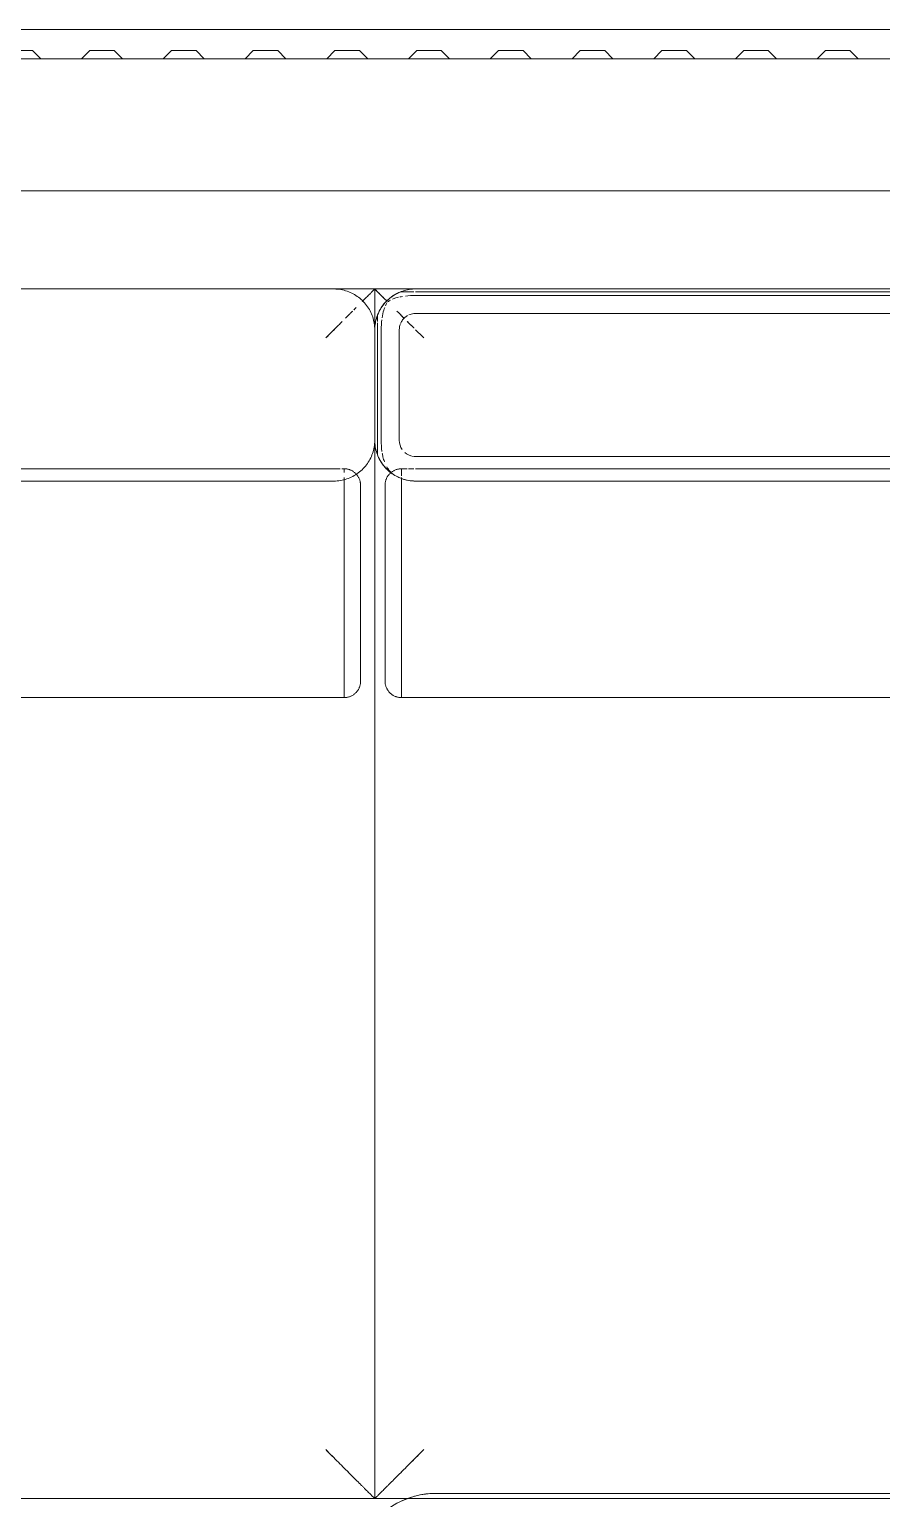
# Model space of a CAD drawing. Header units: millimetres. Extents: x -3724 to 231642, y -8553 to 29017.
# Drawn here: x 12610 to 13132, y 25950 to 26849 of the extents above; entities that cross this region are included whole.
import ezdxf

# ---------------------------------------------------------------- set-up
doc = ezdxf.new("R2010")
doc.units = ezdxf.units.MM
doc.layers.add('I-FURN-1', color=9, linetype='Continuous', lineweight=9, true_color=0x808080)
doc.layers.add('M-EQPM-1', color=7, linetype='Continuous', lineweight=9, true_color=0xb2b2b2)

# ---------------------------------------------------------------- blocks, each defined once
blk = doc.blocks.new('Диван базовый _4 подушки_ - 1_55д-26563120-План расстановки мебели и оборудования 1 этажа в осях 1-12')
at = {"layer": 'I-FURN-1'}
for p, q in [((1645, 400), (-853, 400)), ((1645, 400), (-853, 400)), ((767.5, 340), (25, 340)), ((767.5, 340), (25, 340)), ((25, 340), (767.5, 340)), ((792.5, 340), (767.5, 340)), ((767.5, 340), (816.45, 340)), ((792.5, 315), (792.5, 340)), ((816.45, 340), (792.5, 340)), ((792.5, 340), (792.5, 315)), ((808.4, 338.28), (812.84, 338.28)), ((812.84, 338.28), (816.45, 338.28)), ((1560, 340), (817.5, 340)), ((1560, 340), (817.5, 340)), ((817.5, 340), (1560, 340)), ((817.5, 338.28), (1564.35, 338.28)), ((1560, 336.06), (817.5, 336.06)), ((794.22, 320.15), (794.22, 324.1)), ((817.5, 325), (1560, 325)), ((792.5, 247.48), (792.5, 315)), ((792.5, 315), (792.5, 247.48)), ((792.5, 247.48), (792.5, 315)), ((792.5, 315), (792.5, 247.48)), ((794.22, 242.82), (794.22, 319.35)), ((796.44, 315), (796.44, 247.48)), ((807.5, 247.48), (807.5, 315)), ((792.5, -400), (792.5, 247.48)), ((792.5, 247.48), (792.5, -400)), ((794.22, 238.38), (794.22, 242.82)), ((1560, 237.48), (817.5, 237.48)), ((767.5, 230), (25, 230)), ((771.38, 230), (767.5, 230)), ((773.82, 230), (772.45, 230)), ((773.82, 229.01), (773.82, 229.97)), ((773.82, 229.97), (773.82, 229.01)), ((773.82, 227.82), (773.82, 229.94)), ((773.82, 229.94), (773.82, 227.82)), ((802.45, 227.71), (802.76, 227.96)), ((802.76, 227.96), (803.08, 228.19)), ((805.57, 229.46), (805.95, 229.58)), ((807.12, 229.85), (807.51, 229.91)), ((808.82, 230), (808.82, 229.5)), ((808.82, 229.5), (808.82, 230)), ((812.28, 230), (808.82, 230)), ((808.82, 230), (808.82, 228.9)), ((808.82, 228.9), (808.82, 230)), ((808.82, 225.73), (808.82, 228.86)), ((808.82, 228.65), (808.82, 225.73)), ((808.82, 225.74), (808.82, 227.57)), ((808.82, 227.42), (808.82, 225.74)), ((816.45, 230), (813.14, 230)), ((1431.82, 230), (817.5, 230)), ((25, 222.48), (767.5, 222.48)), ((773.82, 219.58), (773.82, 224.67)), ((773.82, 224.67), (773.82, 223.87)), ((773.82, 218.8), (773.82, 224.09)), ((773.82, 224.09), (773.82, 189.82)), ((773.82, 223.87), (773.82, 189.62)), ((773.82, 186.79), (773.82, 219.58)), ((773.82, 187.02), (773.82, 218.8)), ((783.82, 218.5), (783.82, 160)), ((783.82, 160), (783.82, 218.5)), ((798.82, 218.5), (798.82, 161.41)), ((798.82, 160), (798.82, 218.5)), ((808.82, 224.67), (808.82, 219.58)), ((808.82, 223.87), (808.82, 224.67)), ((808.82, 224.09), (808.82, 218.8)), ((808.82, 189.82), (808.82, 224.09)), ((808.82, 189.62), (808.82, 223.87)), ((808.82, 219.58), (808.82, 207.42)), ((808.82, 218.8), (808.82, 207.61)), ((817.5, 222.48), (1560, 222.48)), ((817.5, 222.48), (1439.34, 222.48)), ((1439.34, 222.48), (817.5, 222.48)), ((808.82, 207.23), (808.82, 186.79)), ((808.82, 207.13), (808.82, 187.02)), ((773.82, 189.82), (773.82, 183.97)), ((773.82, 189.62), (773.82, 183.91)), ((808.82, 186.91), (808.82, 190.27)), ((808.82, 190.27), (808.82, 186.91)), ((808.82, 183.97), (808.82, 189.82)), ((808.82, 183.91), (808.82, 189.62)), ((773.82, 186.91), (773.82, 186.91)), ((773.82, 160), (773.82, 186.26)), ((773.82, 160), (773.82, 186.07)), ((773.82, 160), (773.82, 186.03)), ((773.82, 186.03), (773.82, 160)), ((773.82, 183.97), (773.82, 160)), ((773.82, 183.91), (773.82, 160)), ((808.82, 186.26), (808.82, 173.46)), ((808.82, 186.07), (808.82, 173.66)), ((808.82, 160), (808.82, 186.03)), ((808.82, 186.03), (808.82, 160)), ((808.82, 160), (808.82, 183.97)), ((808.82, 160), (808.82, 183.91)), ((808.82, 173.28), (808.82, 160)), ((808.82, 173.09), (808.82, 160)), ((773.82, 146.72), (773.82, 160)), ((773.82, 160), (773.82, 136.09)), ((773.82, 160), (773.82, 133.97)), ((773.82, 133.97), (773.82, 160)), ((773.82, 146.91), (773.82, 160)), ((773.82, 160), (773.82, 136.03)), ((783.82, 160), (783.82, 113.09)), ((783.82, 113.09), (783.82, 160)), ((798.82, 161.41), (798.82, 160)), ((798.82, 160), (798.82, 158.6)), ((798.82, 113.09), (798.82, 160)), ((798.82, 158.6), (798.82, 113.09)), ((808.82, 133.97), (808.82, 160)), ((808.82, 160), (808.82, 133.97)), ((808.82, 160), (808.82, 133.93)), ((808.82, 136.09), (808.82, 160)), ((808.82, 160), (808.82, 133.74)), ((808.82, 136.03), (808.82, 160)), ((773.82, 133.74), (773.82, 146.54)), ((773.82, 133.93), (773.82, 146.34)), ((773.82, 136.09), (773.82, 130.38)), ((773.82, 136.03), (773.82, 130.18)), ((808.82, 130.38), (808.82, 136.09)), ((808.82, 130.18), (808.82, 136.03)), ((773.82, 112.77), (773.82, 133.21)), ((773.82, 133.09), (773.82, 133.09)), ((773.82, 112.87), (773.82, 132.98)), ((773.82, 130.38), (773.82, 96.57)), ((773.82, 130.18), (773.82, 96.68)), ((808.82, 133.21), (808.82, 112.77)), ((808.82, 129.76), (808.82, 133.09)), ((808.82, 133.09), (808.82, 113.09)), ((808.82, 132.98), (808.82, 112.87)), ((808.82, 96.57), (808.82, 130.38)), ((808.82, 96.68), (808.82, 130.18)), ((808.82, 100), (808.82, 129.76)), ((773.82, 101.2), (773.82, 111.97)), ((773.82, 100.42), (773.82, 111.9)), ((783.82, 113.09), (783.82, 111.71)), ((783.82, 111.71), (783.82, 113.09)), ((783.82, 111.71), (783.82, 101.5)), ((783.82, 101.5), (783.82, 111.71)), ((798.82, 113.09), (798.82, 111.71)), ((798.82, 111.71), (798.82, 113.09)), ((798.82, 111.71), (798.82, 101.5)), ((798.82, 101.5), (798.82, 111.71)), ((808.82, 113.09), (808.82, 100)), ((808.82, 111.97), (808.82, 101.2)), ((808.82, 111.9), (808.82, 100.42)), ((773.82, 92.58), (773.82, 101.2)), ((773.82, 91.35), (773.82, 100.42)), ((808.82, 101.2), (808.82, 92.58)), ((808.82, 100.42), (808.82, 91.35)), ((18.82, 90), (773.82, 90)), ((773.82, 96.68), (773.82, 94.79)), ((773.82, 96.57), (773.82, 95.33)), ((773.82, 95.33), (773.82, 90)), ((773.82, 94.79), (773.82, 90)), ((773.82, 90), (773.82, 92.39)), ((773.82, 90), (773.82, 91.08)), ((808.82, 94.79), (808.82, 96.68)), ((808.82, 95.33), (808.82, 96.57)), ((808.82, 90), (808.82, 95.33)), ((808.82, 90), (808.82, 94.79)), ((808.82, 92.39), (808.82, 90)), ((808.82, 91.08), (808.82, 90)), ((808.82, 90), (1431.82, 90)), ((-653, -400), (813.37, -400)), ((0, -400), (792.5, -400)), ((792.5, -400), (1445, -400)), ((816.45, -400), (829.78, -400)), ((830, -400), (1445, -400))]:
    blk.add_line(p, q, dxfattribs=at)
at = {"layer": 'I-FURN-1', "flags": 128}
for points in [[(792.5, 315), (792.48, 316), (792.42, 317), (792.32, 317.99), (792.18, 318.98), (792, 319.97), (791.78, 320.94), (791.53, 321.91), (791.23, 322.86), (790.9, 323.81), (790.53, 324.74), (790.12, 325.65), (789.67, 326.54), (789.2, 327.42), (788.68, 328.28), (788.13, 329.12), (787.55, 329.93), (786.94, 330.72), (786.3, 331.48), (785.62, 332.22), (784.92, 332.93), (784.19, 333.62), (783.43, 334.27), (782.65, 334.89), (781.84, 335.48), (781.01, 336.04), (780.16, 336.56), (779.28, 337.05), (778.39, 337.5), (777.48, 337.92), (776.56, 338.3), (775.62, 338.64), (774.67, 338.95), (773.7, 339.22), (772.73, 339.45), (771.75, 339.64), (770.76, 339.79), (769.77, 339.9), (768.77, 339.97), (767.77, 340), (767.5, 340)], [(817.5, 340), (816.5, 339.98), (815.5, 339.92), (814.51, 339.82), (813.52, 339.68), (812.53, 339.5), (811.56, 339.28), (810.59, 339.03), (809.64, 338.73), (808.69, 338.4), (807.76, 338.03), (806.85, 337.62), (805.96, 337.17), (805.08, 336.7), (804.22, 336.18), (803.38, 335.63), (802.57, 335.05), (801.78, 334.44), (801.02, 333.8), (800.28, 333.12), (799.57, 332.42), (798.88, 331.69), (798.23, 330.93), (797.61, 330.15), (797.02, 329.34), (796.46, 328.51), (795.94, 327.66), (795.45, 326.78), (795, 325.89), (794.58, 324.98), (794.2, 324.06), (793.86, 323.12), (793.55, 322.17), (793.28, 321.2), (793.05, 320.23), (792.86, 319.25), (792.71, 318.26), (792.6, 317.27), (792.53, 316.27), (792.5, 315.27), (792.5, 315)], [(767.5, 222.48), (768.5, 222.5), (769.5, 222.56), (770.49, 222.66), (771.48, 222.8), (772.47, 222.98), (773.44, 223.2), (774.41, 223.46), (775.36, 223.75), (776.31, 224.09), (777.24, 224.46), (778.15, 224.87), (779.04, 225.31), (779.92, 225.79), (780.78, 226.3), (781.62, 226.85), (782.43, 227.43), (783.22, 228.05), (783.98, 228.69), (784.72, 229.36), (785.43, 230.07), (786.12, 230.8), (786.77, 231.56), (787.39, 232.34), (787.98, 233.15), (788.54, 233.98), (789.06, 234.83), (789.55, 235.7), (790, 236.59), (790.42, 237.5), (790.8, 238.43), (791.14, 239.36), (791.45, 240.32), (791.72, 241.28), (791.95, 242.25), (792.14, 243.24), (792.29, 244.22), (792.4, 245.22), (792.47, 246.22), (792.5, 247.21), (792.5, 247.48)], [(792.5, 247.48), (792.52, 246.48), (792.58, 245.49), (792.68, 244.49), (792.82, 243.5), (793, 242.52), (793.22, 241.54), (793.47, 240.58), (793.77, 239.62), (794.1, 238.68), (794.47, 237.75), (794.88, 236.84), (795.33, 235.94), (795.8, 235.06), (796.32, 234.2), (796.87, 233.37), (797.45, 232.55), (798.06, 231.76), (798.7, 231), (799.38, 230.26), (800.08, 229.55), (800.81, 228.87), (801.57, 228.22), (802.35, 227.59), (803.16, 227), (803.99, 226.45), (804.84, 225.92), (805.72, 225.44), (806.61, 224.98), (807.52, 224.56), (808.44, 224.18), (809.38, 223.84), (810.33, 223.53), (811.3, 223.27), (812.27, 223.04), (813.25, 222.85), (814.24, 222.7), (815.23, 222.59), (816.23, 222.52), (817.23, 222.49), (817.5, 222.48)], [(773.82, 230), (774.22, 229.99), (774.62, 229.97), (775.02, 229.93), (775.41, 229.87), (775.8, 229.8)], [(775.8, 229.8), (776.2, 229.71), (776.58, 229.61), (776.96, 229.49), (777.34, 229.36), (777.71, 229.21), (778.08, 229.05)], [(778.08, 229.05), (778.44, 228.87), (778.79, 228.68), (779.13, 228.47)], [(779.13, 228.47), (779.46, 228.25), (779.79, 228.02)], [(779.79, 228.02), (780.11, 227.78), (780.41, 227.52)], [(780.41, 227.52), (780.71, 227.25), (780.99, 226.97)], [(780.99, 226.97), (781.26, 226.67), (781.53, 226.37), (781.77, 226.06), (782.01, 225.74), (782.23, 225.4), (782.44, 225.06), (782.64, 224.71), (782.82, 224.36), (782.99, 223.99), (783.14, 223.62), (783.28, 223.25), (783.4, 222.87), (783.51, 222.48), (783.6, 222.09), (783.67, 221.7), (783.73, 221.3), (783.78, 220.91), (783.81, 220.51), (783.82, 220.11), (783.82, 220)], [(798.82, 220), (798.83, 220.4), (798.85, 220.8), (798.89, 221.2), (798.95, 221.59), (799.02, 221.99), (799.1, 222.38), (799.21, 222.76), (799.33, 223.15), (799.46, 223.52), (799.61, 223.89), (799.77, 224.26), (799.95, 224.62), (800.14, 224.97), (800.35, 225.31), (800.56, 225.65), (800.8, 225.97), (801.04, 226.29), (801.3, 226.59), (801.57, 226.89), (801.85, 227.17), (802.14, 227.45), (802.45, 227.71)], [(803.08, 228.19), (803.42, 228.41), (803.76, 228.62)], [(803.76, 228.62), (804.1, 228.82), (804.46, 229), (804.82, 229.17)], [(804.82, 229.17), (805.19, 229.32), (805.57, 229.46)], [(805.95, 229.58), (806.34, 229.69), (806.73, 229.78), (807.12, 229.85)], [(807.51, 229.91), (807.91, 229.96), (808.31, 229.99), (808.71, 230), (808.82, 230)], [(783.82, 160), (783.82, 162.4), (783.82, 164.79), (783.82, 167.18), (783.82, 169.56), (783.82, 171.92), (783.82, 174.26), (783.82, 176.58), (783.82, 178.87), (783.82, 181.14), (783.82, 183.37), (783.82, 185.56), (783.82, 187.71), (783.82, 189.81), (783.82, 191.87), (783.82, 193.88), (783.82, 195.83), (783.82, 197.73), (783.82, 199.56), (783.82, 201.34), (783.82, 203.04), (783.82, 204.68), (783.82, 206.24), (783.82, 207.74), (783.82, 209.15), (783.82, 210.49), (783.82, 211.74), (783.82, 212.92), (783.82, 214.01), (783.82, 215.01), (783.82, 215.92), (783.82, 216.75), (783.82, 217.48), (783.82, 218.12), (783.82, 218.67), (783.82, 219.13), (783.82, 219.49), (783.82, 219.75), (783.82, 219.92), (783.82, 220), (783.82, 220)], [(783.82, 220), (783.82, 219.95), (783.82, 219.81), (783.82, 219.57), (783.82, 219.23), (783.82, 218.8), (783.82, 218.28), (783.82, 217.66), (783.82, 216.95), (783.82, 216.15), (783.82, 215.26)], [(798.82, 215.92), (798.82, 216.75), (798.82, 217.48), (798.82, 218.12), (798.82, 218.67), (798.82, 219.13), (798.82, 219.49), (798.82, 219.75), (798.82, 219.92), (798.82, 220), (798.82, 220)], [(798.82, 220), (798.82, 219.95), (798.82, 219.81), (798.82, 219.57), (798.82, 219.23), (798.82, 218.8), (798.82, 218.28), (798.82, 217.66), (798.82, 216.95), (798.82, 216.15), (798.82, 215.26), (798.82, 214.29), (798.82, 213.22), (798.82, 212.07), (798.82, 210.84), (798.82, 209.52), (798.82, 208.13), (798.82, 206.65), (798.82, 205.11), (798.82, 203.49), (798.82, 201.8), (798.82, 200.05), (798.82, 198.23), (798.82, 196.35), (798.82, 194.41), (798.82, 192.42), (798.82, 190.37), (798.82, 188.28), (798.82, 186.14), (798.82, 183.96), (798.82, 181.74), (798.82, 179.49), (798.82, 177.2), (798.82, 174.89), (798.82, 172.55), (798.82, 170.2), (798.82, 167.83), (798.82, 165.44), (798.82, 163.05), (798.82, 160.65), (798.82, 160)], [(798.82, 212.92), (798.82, 214.01), (798.82, 215.01), (798.82, 215.92)], [(783.82, 215.26), (783.82, 214.29), (783.82, 213.22), (783.82, 212.07), (783.82, 210.84), (783.82, 209.52), (783.82, 208.13), (783.82, 206.91)], [(798.82, 207.74), (798.82, 209.15), (798.82, 210.49), (798.82, 211.74)], [(783.82, 206.65), (783.82, 205.11), (783.82, 203.49), (783.82, 201.8), (783.82, 200.05), (783.82, 198.23), (783.82, 196.47)], [(798.82, 196.47), (798.82, 197.73), (798.82, 199.56), (798.82, 201.34), (798.82, 203.04), (798.82, 204.68), (798.82, 206.24)], [(783.82, 196.35), (783.82, 194.41), (783.82, 192.42), (783.82, 190.37), (783.82, 188.28), (783.82, 186.14)], [(798.82, 186.03), (798.82, 187.71), (798.82, 189.81), (798.82, 191.87), (798.82, 193.88), (798.82, 195.83)], [(783.82, 186.03), (783.82, 183.96), (783.82, 181.74), (783.82, 179.49), (783.82, 177.2), (783.82, 174.89), (783.82, 173.02)], [(798.82, 173.02), (798.82, 174.26), (798.82, 176.58), (798.82, 178.87), (798.82, 181.14), (798.82, 183.37), (798.82, 185.56)], [(783.82, 172.55), (783.82, 170.2), (783.82, 167.83), (783.82, 165.44), (783.82, 163.05), (783.82, 160.65), (783.82, 160)], [(798.82, 160), (798.82, 162.4), (798.82, 164.79), (798.82, 167.18), (798.82, 169.56), (798.82, 171.92)], [(783.82, 160), (783.82, 157.6), (783.82, 155.21), (783.82, 152.82), (783.82, 150.44), (783.82, 148.08)], [(783.82, 100), (783.82, 100.05), (783.82, 100.19), (783.82, 100.43), (783.82, 100.77), (783.82, 101.2), (783.82, 101.72), (783.82, 102.34), (783.82, 103.05), (783.82, 103.85), (783.82, 104.74), (783.82, 105.71), (783.82, 106.78), (783.82, 107.93), (783.82, 109.16), (783.82, 110.48), (783.82, 111.87), (783.82, 113.35), (783.82, 114.89), (783.82, 116.51), (783.82, 118.2), (783.82, 119.95), (783.82, 121.77), (783.82, 123.65), (783.82, 125.59), (783.82, 127.58), (783.82, 129.63), (783.82, 131.72), (783.82, 133.86), (783.82, 136.04), (783.82, 138.26), (783.82, 140.51), (783.82, 142.8), (783.82, 145.11), (783.82, 147.45), (783.82, 149.8), (783.82, 152.17), (783.82, 154.56), (783.82, 156.95), (783.82, 159.35), (783.82, 160)], [(798.82, 147.45), (798.82, 149.8), (798.82, 152.17), (798.82, 154.56), (798.82, 156.95), (798.82, 159.35), (798.82, 160)], [(798.82, 160), (798.82, 157.6), (798.82, 155.21), (798.82, 152.82), (798.82, 150.44), (798.82, 148.08), (798.82, 145.74), (798.82, 143.42), (798.82, 141.13), (798.82, 138.86), (798.82, 136.63), (798.82, 134.44), (798.82, 132.29), (798.82, 130.19), (798.82, 128.13), (798.82, 126.12), (798.82, 124.17), (798.82, 122.27), (798.82, 120.44), (798.82, 118.66), (798.82, 116.96), (798.82, 115.32), (798.82, 113.76), (798.82, 112.26), (798.82, 110.85), (798.82, 109.51), (798.82, 108.26), (798.82, 107.08), (798.82, 105.99), (798.82, 104.99), (798.82, 104.08), (798.82, 103.25), (798.82, 102.52), (798.82, 101.88), (798.82, 101.33), (798.82, 100.87), (798.82, 100.51), (798.82, 100.25), (798.82, 100.08), (798.82, 100), (798.82, 100)], [(783.82, 146.98), (783.82, 145.74), (783.82, 143.42), (783.82, 141.13), (783.82, 138.86), (783.82, 136.63), (783.82, 134.44)], [(798.82, 133.97), (798.82, 136.04), (798.82, 138.26), (798.82, 140.51), (798.82, 142.8), (798.82, 145.11), (798.82, 146.98)], [(783.82, 133.97), (783.82, 132.29), (783.82, 130.19), (783.82, 128.13), (783.82, 126.12), (783.82, 124.17)], [(798.82, 123.65), (798.82, 125.59), (798.82, 127.58), (798.82, 129.63), (798.82, 131.72), (798.82, 133.86)], [(783.82, 123.53), (783.82, 122.27), (783.82, 120.44), (783.82, 118.66), (783.82, 116.96), (783.82, 115.32), (783.82, 113.76)], [(798.82, 113.35), (798.82, 114.89), (798.82, 116.51), (798.82, 118.2), (798.82, 119.95), (798.82, 121.77), (798.82, 123.53)], [(783.82, 112.26), (783.82, 110.85), (783.82, 109.51), (783.82, 108.26)], [(798.82, 104.74), (798.82, 105.71), (798.82, 106.78), (798.82, 107.93), (798.82, 109.16), (798.82, 110.48), (798.82, 111.87), (798.82, 112.12)], [(783.82, 100), (783.81, 99.6), (783.79, 99.2), (783.75, 98.8), (783.69, 98.41), (783.62, 98.01), (783.53, 97.62), (783.43, 97.24), (783.31, 96.85), (783.18, 96.48), (783.03, 96.11), (782.87, 95.74), (782.69, 95.38), (782.5, 95.03), (782.29, 94.69), (782.07, 94.35), (781.84, 94.03), (781.59, 93.71), (781.34, 93.41), (781.07, 93.11), (780.79, 92.83), (780.49, 92.55), (780.19, 92.29), (779.88, 92.04), (779.55, 91.81), (779.22, 91.59), (778.88, 91.38), (778.53, 91.18), (778.18, 91), (777.81, 90.83), (777.44, 90.68), (777.07, 90.54), (776.69, 90.42), (776.3, 90.31), (775.91, 90.22), (775.52, 90.15), (775.12, 90.09), (774.72, 90.04), (774.33, 90.01), (773.93, 90), (773.82, 90)], [(783.82, 107.08), (783.82, 105.99), (783.82, 104.99), (783.82, 104.08)], [(783.82, 104.08), (783.82, 103.25), (783.82, 102.52), (783.82, 101.88), (783.82, 101.33), (783.82, 100.87), (783.82, 100.51), (783.82, 100.25), (783.82, 100.08), (783.82, 100), (783.82, 100)], [(798.82, 100), (798.82, 100.05), (798.82, 100.19), (798.82, 100.43), (798.82, 100.77), (798.82, 101.2), (798.82, 101.72), (798.82, 102.34), (798.82, 103.05), (798.82, 103.85), (798.82, 104.74)], [(808.82, 90), (808.42, 90.01), (808.02, 90.03), (807.62, 90.07), (807.23, 90.13), (806.83, 90.2), (806.44, 90.29), (806.05, 90.39), (805.67, 90.51), (805.3, 90.64), (804.92, 90.79), (804.56, 90.95), (804.2, 91.13), (803.85, 91.32), (803.51, 91.53), (803.17, 91.75), (802.85, 91.98), (802.53, 92.22), (802.22, 92.48), (801.93, 92.75), (801.64, 93.03), (801.37, 93.33), (801.11, 93.63), (800.86, 93.94), (800.63, 94.26), (800.4, 94.6), (800.19, 94.94), (800, 95.29), (799.82, 95.64), (799.65, 96.01), (799.5, 96.38), (799.36, 96.75), (799.24, 97.13), (799.13, 97.52), (799.04, 97.91), (798.96, 98.3), (798.9, 98.7), (798.86, 99.09), (798.83, 99.49), (798.82, 99.89), (798.82, 100)]]:
    blk.add_lwpolyline(points, dxfattribs=at)
at = {"layer": 'I-FURN-1'}
for centre, radius, start, end in [((817.5, 315), 25, 111.35048, 158.40015), ((817.5, 315), 10, 119.65134, 142.94505), ((817.5, 315), 10, 96.70226, 114.4162), ((817.5, 315), 10, 90, 96.70226), ((817.5, 315), 10, 158.29371, 179.46734), ((817.5, 315), 10, 142.94505, 155.5838), ((817.5, 247.48), 10, 180, 215.35143), ((817.5, 247.48), 25, 201.35048, 215.00447), ((817.5, 247.48), 10, 228.07608, 261.31241), ((817.5, 247.48), 10, 263.29774, 270), ((817.5, 247.48), 25, 218.43321, 222.06507), ((817.5, 247.48), 25, 225.44316, 232.45478), ((817.5, 247.48), 25, 242.39813, 248.69003), ((817.5, 247.48), 25, 242.89844, 247.11683), ((817.5, 247.48), 25, 249.52368, 252.43036), ((817.5, 247.48), 25, 249.69028, 252.46113), ((817.5, 247.48), 25, 253.93662, 266.75994), ((817.5, 247.48), 25, 254.8265, 266.72526), ((817.5, 247.48), 25, 267.53629, 270), ((817.5, 247.48), 25, 267.56284, 270)]:
    blk.add_arc(centre, radius, start, end, dxfattribs=at)
for points, knots in [([(792.5, 340), (792.5, 339.99), (791.98, 339.49), (790.3, 337.79), (788.56, 336.06), (786.73, 334.23), (785.44, 332.93), (784.95, 332.45), (784.9, 332.4)], [0, 0, 0, 0, 0.1666667, 0.25, 0.3333333, 0.4166667, 0.4583333, 0.4632467, 0.4632467, 0.4632467, 0.4632467]), ([(792.5, 340), (792.49, 340), (791.99, 339.48), (790.29, 337.8), (788.56, 336.06), (786.73, 334.23), (785.43, 332.94), (784.95, 332.45), (784.9, 332.4)], [0, 0, 0, 0, 0.1666667, 0.25, 0.3333333, 0.4166667, 0.4583333, 0.4632467, 0.4632467, 0.4632467, 0.4632467]), ([(794.1, 338.4), (794.31, 338.19), (795, 337.5), (796.44, 336.06), (798.23, 334.27), (799.44, 333.06), (799.83, 332.67)], [0.2086826, 0.2086826, 0.2086826, 0.2086826, 0.25, 0.3333333, 0.4166667, 0.4545166, 0.4545166, 0.4545166, 0.4545166]), ([(807.08, 334.93), (806.52, 334.79), (805.21, 334.43), (803.97, 333.98), (803.29, 333.68)], [0.5690134, 0.5690134, 0.5690134, 0.5690134, 0.6666667, 0.8006119, 0.8006119, 0.8006119, 0.8006119]), ([(777.18, 324.69), (776.72, 324.22), (775.89, 323.4), (775.04, 322.54), (774.67, 322.17)], [0.67436024, 0.67436024, 0.67436024, 0.67436024, 0.70833333, 0.73413404, 0.73413404, 0.73413404, 0.73413404]), ([(777.19, 324.68), (776.72, 324.22), (775.9, 323.39), (775.04, 322.54), (774.67, 322.17)], [0.67436024, 0.67436024, 0.67436024, 0.67436024, 0.70833333, 0.73413404, 0.73413404, 0.73413404, 0.73413404]), ([(778.94, 326.44), (778.47, 325.96), (777.95, 325.45), (777.43, 324.93), (777.39, 324.89)], [0.63078012, 0.63078012, 0.63078012, 0.63078012, 0.66666667, 0.66941539, 0.66941539, 0.66941539, 0.66941539]), ([(778.94, 326.44), (778.46, 325.97), (777.95, 325.45), (777.43, 324.93), (777.39, 324.89)], [0.63078012, 0.63078012, 0.63078012, 0.63078012, 0.66666667, 0.66941539, 0.66941539, 0.66941539, 0.66941539]), ([(781.08, 328.58), (780.97, 328.48), (780.55, 328.06), (780.13, 327.63), (779.8, 327.31)], [0.57474315, 0.57474315, 0.57474315, 0.57474315, 0.58333333, 0.60855883, 0.60855883, 0.60855883, 0.60855883]), ([(781.08, 328.58), (780.98, 328.47), (780.56, 328.05), (780.13, 327.63), (779.81, 327.3)], [0.57474315, 0.57474315, 0.57474315, 0.57474315, 0.58333333, 0.60855883, 0.60855883, 0.60855883, 0.60855883]), ([(798.57, 328.62), (798.38, 328.12), (797.68, 326.13), (797.21, 323.94), (796.96, 322.28)], [0.2376214, 0.2376214, 0.2376214, 0.2376214, 0.3333333, 0.6075215, 0.6075215, 0.6075215, 0.6075215]), ([(807.82, 324.69), (808.28, 324.22), (809.1, 323.41), (809.95, 322.56), (810.31, 322.19)], [0.67436024, 0.67436024, 0.67436024, 0.67436024, 0.70833333, 0.73359963, 0.73359963, 0.73359963, 0.73359963]), ([(772.57, 320.08), (771.81, 319.32), (768.55, 316.04), (765.18, 312.62), (762.5, 310)], [0.7818407, 0.7818407, 0.7818407, 0.7818407, 0.8333333, 1, 1, 1, 1]), ([(772.58, 320.07), (771.82, 319.31), (768.54, 316.05), (765.12, 312.68), (762.5, 310)], [0.7818407, 0.7818407, 0.7818407, 0.7818407, 0.8333333, 1, 1, 1, 1]), ([(812.42, 320.07), (813.18, 319.31), (814.46, 318.03), (815.77, 316.74), (816.29, 316.22)], [0.78184068, 0.78184068, 0.78184068, 0.78184068, 0.83333333, 0.86718402, 0.86718402, 0.86718402, 0.86718402]), ([(812.46, 320.05), (813.72, 318.79), (815.05, 317.45), (816.4, 316.1), (816.44, 316.06)], [0.5886393, 0.5886393, 0.5886393, 0.5886393, 0.75, 0.7554301, 0.7554301, 0.7554301, 0.7554301]), ([(802.05, 227.85), (801.57, 228.22), (800.31, 229.27), (798.51, 231.13), (796.16, 234.23), (794.87, 236.67), (794.22, 238.38)], [0.2361834, 0.2361834, 0.2361834, 0.2361834, 0.3333333, 0.5, 0.6666667, 1, 1, 1, 1]), ([(797.05, 239.62), (797.18, 238.85), (797.55, 236.99), (798.06, 235.24), (798.42, 234.26)], [0.2878178, 0.2878178, 0.2878178, 0.2878178, 0.375, 0.5, 0.5, 0.5, 0.5]), ([(762.5, -370), (765.18, -372.62), (769.03, -376.54), (774.01, -381.51), (776.96, -384.45), (779.17, -386.68), (781.31, -388.81), (783.29, -390.78), (785.06, -392.57), (786.73, -394.23), (788.56, -396.06), (790.29, -397.8), (791.99, -399.48), (792.49, -400), (792.5, -400)], [-1, -1, -1, -1, -0.833333, -0.75, -0.666667, -0.625, -0.583333, -0.5, -0.458333, -0.416667, -0.333333, -0.25, -0.166667, 0, 0, 0, 0]), ([(792.5, -400), (792.5, -399.99), (793.02, -399.49), (794.7, -397.79), (796.44, -396.06), (798.27, -394.23), (799.93, -392.56), (801.72, -390.79), (804.18, -388.31), (806.91, -385.58), (809.22, -383.29), (811.61, -380.88), (815.96, -376.54), (819.88, -372.68), (822.5, -370)], [0, 0, 0, 0, 0.166667, 0.25, 0.333333, 0.416667, 0.458333, 0.5, 0.583333, 0.666667, 0.708333, 0.75, 0.833333, 1, 1, 1, 1]), ([(822.5, -370), (819.82, -372.62), (815.97, -376.54), (810.99, -381.51), (808.04, -384.45), (805.83, -386.68), (803.69, -388.81), (801.71, -390.78), (799.94, -392.57), (798.27, -394.23), (796.44, -396.06), (794.71, -397.8), (793.01, -399.48), (792.51, -400), (792.5, -400)], [-1, -1, -1, -1, -0.833333, -0.75, -0.666667, -0.625, -0.583333, -0.5, -0.458333, -0.416667, -0.333333, -0.25, -0.166667, 0, 0, 0, 0]), ([(792.5, -400), (792.5, -399.99), (791.98, -399.49), (790.3, -397.79), (788.56, -396.06), (786.73, -394.23), (785.07, -392.56), (783.28, -390.79), (780.82, -388.31), (778.09, -385.58), (775.78, -383.29), (773.39, -380.88), (771.53, -379.02), (770.26, -377.76)], [0, 0, 0, 0, 0.1666667, 0.25, 0.3333333, 0.4166667, 0.4583333, 0.5, 0.5833333, 0.6666667, 0.7083333, 0.75, 0.8333333, 0.8333333, 0.8333333, 0.8333333])]:
    blk.add_open_spline(points, degree=3, knots=knots, dxfattribs=at)
for points in [[(792.5, 340), (792.51, 340), (793.06, 339.43), (795.59, 336.92), (798.24, 334.24), (799.82, 332.68)], [(792.5, 340), (792.5, 339.99), (792.84, 339.65), (793.52, 338.98)], [(794.22, 324.1), (794.81, 325.65), (796.32, 328.62), (798.54, 331.36), (799.82, 332.68)], [(799.82, 332.68), (801.14, 333.96), (803.88, 336.18), (806.85, 337.69), (808.4, 338.28)], [(802.21, 333.18), (801.57, 332.87), (800.96, 332.52), (800.37, 332.13)], [(809.57, 335.44), (809, 335.34), (808.43, 335.23), (807.87, 335.11)], [(817.5, 336.06), (815.38, 336.06), (813.33, 335.95), (811.3, 335.69)], [(799.95, 331.45), (799.62, 330.9), (799.32, 330.33), (799.05, 329.74)], [(806.1, 326.39), (807.47, 325.03), (808.91, 323.59), (810.41, 322.09)], [(796.81, 321.2), (796.55, 319.17), (796.44, 317.12), (796.44, 315)], [(817.47, 315.05), (819.13, 313.4), (820.81, 311.72), (822.5, 310)], [(817.48, 315.01), (819.13, 313.36), (820.8, 311.68), (822.5, 310)], [(796.44, 247.48), (796.44, 245.11), (796.58, 242.85), (796.9, 240.62)], [(799.87, 231.17), (800.26, 230.49), (800.7, 229.84), (801.17, 229.24)], [(801.37, 229), (801.81, 228.46), (802.28, 227.96), (802.79, 227.5)], [(804.51, 226.15), (804.02, 226.45), (803.54, 226.77), (803.08, 227.09)], [(770.26, -377.76), (767.74, -375.25), (765.12, -372.68), (762.5, -370)]]:
    blk.add_open_spline(points, degree=3, dxfattribs=at)
blk = doc.blocks.new('Диван_2 модуля_без спинки - Диван_2 модуля-26573608-План расстановки мебели и оборудования 1 этажа в осях 1-12')
at = {"layer": 'I-FURN-1'}
for p, q in [((675, 390), (60, 390)), ((60, 390), (675, 390)), ((740, 390), (676.02, 390)), ((676.71, 390), (740, 390)), ((860, 390), (840, 390)), ((840, 390), (860, 390)), ((810, 360), (810, -360)), ((810, -360), (810, 360)), ((890, -360), (890, 360)), ((890, 360), (890, -360)), ((10, 340), (10, -340)), ((10, -340), (10, 340)), ((790, -340), (790, 340)), ((790, 340), (790, -340)), ((60, -390), (740, -390)), ((740, -390), (60, -390)), ((840, -390), (860, -390)), ((860, -390), (840, -390))]:
    blk.add_line(p, q, dxfattribs=at)
for centre, radius, start, end in [((60, 340), 50, 101.36606, 180), ((60, 340), 50, 109.58324, 180), ((60, 340), 50, 107.53261, 109.54899), ((60, 340), 50, 105, 105.76151), ((60, 340), 50, 90, 105), ((60, 340), 50, 90, 101.36606), ((740, 340), 50, 73.48649, 90), ((740, 340), 50, 73.48649, 90), ((740, 340), 50, 70.41676, 72.18824), ((740, 340), 50, 360, 70.41676), ((740, 340), 50, 360, 70.41676), ((840, 360), 30, 90, 180), ((840, 360), 30, 116.04955, 180), ((840, 360), 30, 105.99144, 110.93333), ((840, 360), 30, 90, 105), ((860, 360), 30, 360, 90), ((860, 360), 30, 75, 90), ((860, 360), 30, 69.06667, 73.42577), ((860, 360), 30, 66.50856, 69.05981), ((860, 360), 30, 63.95045, 66.39784), ((860, 360), 30, 360, 63.95045), ((60, -340), 50, 180, 270), ((60, -340), 50, 180, 270), ((740, -340), 50, 270, 360), ((740, -340), 50, 270, 360), ((840, -360), 30, 180, 270), ((840, -360), 30, 180, 270), ((860, -360), 30, 270, 360), ((860, -360), 30, 270, 360)]:
    blk.add_arc(centre, radius, start, end, dxfattribs=at)
blk = doc.blocks.new('radiator_prado_classic_z_tip_30_po exemplyaru - Classic Z Тип 30-500-30677905-План расстановки мебели и оборудования 1 этажа в осях 1-12')
at = {"layer": 'M-EQPM-1'}
for p, q in [((1800, 228), (0, 228)), ((537.5, 228), (562.5, 228)), ((562.5, 228), (587.5, 228)), ((587.5, 228), (562.5, 228)), ((562.5, 228), (587.5, 228)), ((562.5, 228), (567.5, 223)), ((562.5, 228), (567.5, 223)), ((582.5, 223), (587.5, 228)), ((587.5, 228), (582.5, 223)), ((587.5, 228), (612.5, 228)), ((612.5, 228), (637.5, 228)), ((637.5, 228), (612.5, 228)), ((612.5, 228), (637.5, 228)), ((612.5, 228), (617.5, 223)), ((612.5, 228), (617.5, 223)), ((632.5, 223), (637.5, 228)), ((637.5, 228), (632.5, 223)), ((637.5, 228), (662.5, 228)), ((662.5, 228), (687.5, 228)), ((687.5, 228), (662.5, 228)), ((662.5, 228), (687.5, 228)), ((662.5, 228), (667.5, 223)), ((662.5, 228), (667.5, 223)), ((682.5, 223), (687.5, 228)), ((687.5, 228), (682.5, 223)), ((687.5, 228), (712.5, 228)), ((712.5, 228), (737.5, 228)), ((737.5, 228), (712.5, 228)), ((712.5, 228), (737.5, 228)), ((712.5, 228), (717.5, 223)), ((712.5, 228), (717.5, 223)), ((732.5, 223), (737.5, 228)), ((737.5, 228), (732.5, 223)), ((737.5, 228), (762.5, 228)), ((762.5, 228), (787.5, 228)), ((787.5, 228), (762.5, 228)), ((762.5, 228), (787.5, 228)), ((762.5, 228), (767.5, 223)), ((762.5, 228), (767.5, 223)), ((782.5, 223), (787.5, 228)), ((787.5, 228), (782.5, 223)), ((787.5, 228), (812.5, 228)), ((812.5, 228), (837.5, 228)), ((837.5, 228), (812.5, 228)), ((812.5, 228), (837.5, 228)), ((812.5, 228), (817.5, 223)), ((812.5, 228), (817.5, 223)), ((832.5, 223), (837.5, 228)), ((837.5, 228), (832.5, 223)), ((837.5, 228), (862.5, 228)), ((862.5, 228), (887.5, 228)), ((887.5, 228), (862.5, 228)), ((862.5, 228), (887.5, 228)), ((862.5, 228), (867.5, 223)), ((862.5, 228), (867.5, 223)), ((882.5, 223), (887.5, 228)), ((887.5, 228), (882.5, 223)), ((887.5, 228), (912.5, 228)), ((912.5, 228), (937.5, 228)), ((937.5, 228), (912.5, 228)), ((912.5, 228), (937.5, 228)), ((912.5, 228), (917.5, 223)), ((912.5, 228), (917.5, 223)), ((932.5, 223), (937.5, 228)), ((937.5, 228), (932.5, 223)), ((937.5, 228), (962.5, 228)), ((962.5, 228), (987.5, 228)), ((987.5, 228), (962.5, 228)), ((962.5, 228), (987.5, 228)), ((962.5, 228), (967.5, 223)), ((962.5, 228), (967.5, 223)), ((982.5, 223), (987.5, 228)), ((987.5, 228), (982.5, 223)), ((987.5, 228), (1012.5, 228)), ((1012.5, 228), (1037.5, 228)), ((1037.5, 228), (1012.5, 228)), ((1012.5, 228), (1037.5, 228)), ((1012.5, 228), (1017.5, 223)), ((1012.5, 228), (1017.5, 223)), ((1032.5, 223), (1037.5, 228)), ((1037.5, 228), (1032.5, 223)), ((1037.5, 228), (1062.5, 228)), ((1062.5, 228), (1087.5, 228)), ((1087.5, 228), (1062.5, 228)), ((1062.5, 228), (1087.5, 228)), ((1062.5, 228), (1067.5, 223)), ((1062.5, 228), (1067.5, 223)), ((582.5, 223), (567.5, 223)), ((567.5, 223), (582.5, 223)), ((632.5, 223), (617.5, 223)), ((617.5, 223), (632.5, 223)), ((682.5, 223), (667.5, 223)), ((667.5, 223), (682.5, 223)), ((732.5, 223), (717.5, 223)), ((717.5, 223), (732.5, 223)), ((782.5, 223), (767.5, 223)), ((767.5, 223), (782.5, 223)), ((832.5, 223), (817.5, 223)), ((817.5, 223), (832.5, 223)), ((882.5, 223), (867.5, 223)), ((867.5, 223), (882.5, 223)), ((932.5, 223), (917.5, 223)), ((917.5, 223), (932.5, 223)), ((982.5, 223), (967.5, 223)), ((967.5, 223), (982.5, 223)), ((1032.5, 223), (1017.5, 223)), ((1017.5, 223), (1032.5, 223)), ((1082.5, 223), (1067.5, 223)), ((1067.5, 223), (1082.5, 223)), ((0, 210), (1800, 210)), ((1767.5, 210), (32.5, 210))]:
    blk.add_line(p, q, dxfattribs=at)

msp = doc.modelspace()

# ---------------------------------------------------------------- block references
at = {"layer": 'I-FURN-1'}
for name, p in [('Диван базовый _4 подушки_ - 1_55д-26563120-План расстановки мебели и оборудования 1 этажа в осях 1-12', (12029, 26350)), ('Диван_2 модуля_без спинки - Диван_2 модуля-26573608-План расстановки мебели и оборудования 1 этажа в осях 1-12', (12799, 25563.23))]:
    msp.add_blockref(name, p, dxfattribs=at)
at = {"layer": 'M-EQPM-1', "rotation": 180}
msp.add_blockref('radiator_prado_classic_z_tip_30_po exemplyaru - Classic Z Тип 30-500-30677905-План расстановки мебели и оборудования 1 этажа в осях 1-12', (13679.68, 27058.79), dxfattribs=at)

doc.saveas('drawing.dxf')
